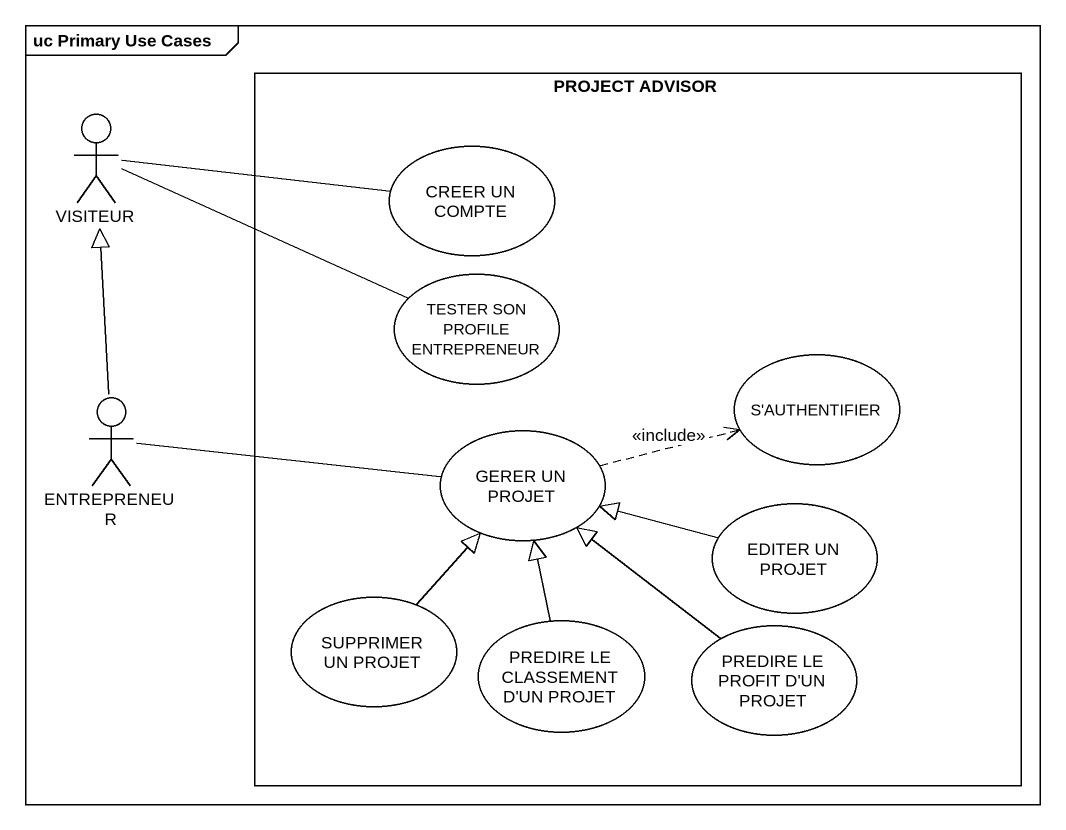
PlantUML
@startuml
mainframe uc Primary Use Cases
rectangle "PROJECT ADVISOR" as PROJECT_ADVISOR {
  usecase "CREER UN COMPTE" as CREER_UN_COMPTE
  usecase "TESTER SON PROFILE ENTREPRENEUR" as TESTER_SON_PROFILE
  usecase "S'AUTHENTIFIER" as S_AUTHENTIFIER
  usecase "GERER UN PROJET" as GERER_UN_PROJET
  usecase "EDITER UN PROJET" as EDITER_UN_PROJET
  usecase "SUPPRIMER UN PROJET" as SUPPRIMER_UN_PROJET
  usecase "PREDIRE LE CLASSEMENT D'UN PROJET" as PREDIRE_LE_CLASSEMENT_D_UN
  usecase "PREDIRE LE PROFIT D'UN PROJET" as PREDIRE_LE_PROFIT_D_UN
}
actor VISITEUR
actor ENTREPRENEUR
VISITEUR -right- CREER_UN_COMPTE
VISITEUR -right- TESTER_SON_PROFILE
ENTREPRENEUR -up-|> VISITEUR
ENTREPRENEUR -right- GERER_UN_PROJET
GERER_UN_PROJET .right.> S_AUTHENTIFIER : <<include>>
EDITER_UN_PROJET -left-|> GERER_UN_PROJET
SUPPRIMER_UN_PROJET -up-|> GERER_UN_PROJET
PREDIRE_LE_CLASSEMENT_D_UN -up-|> GERER_UN_PROJET
PREDIRE_LE_PROFIT_D_UN -up-|> GERER_UN_PROJET
@enduml
